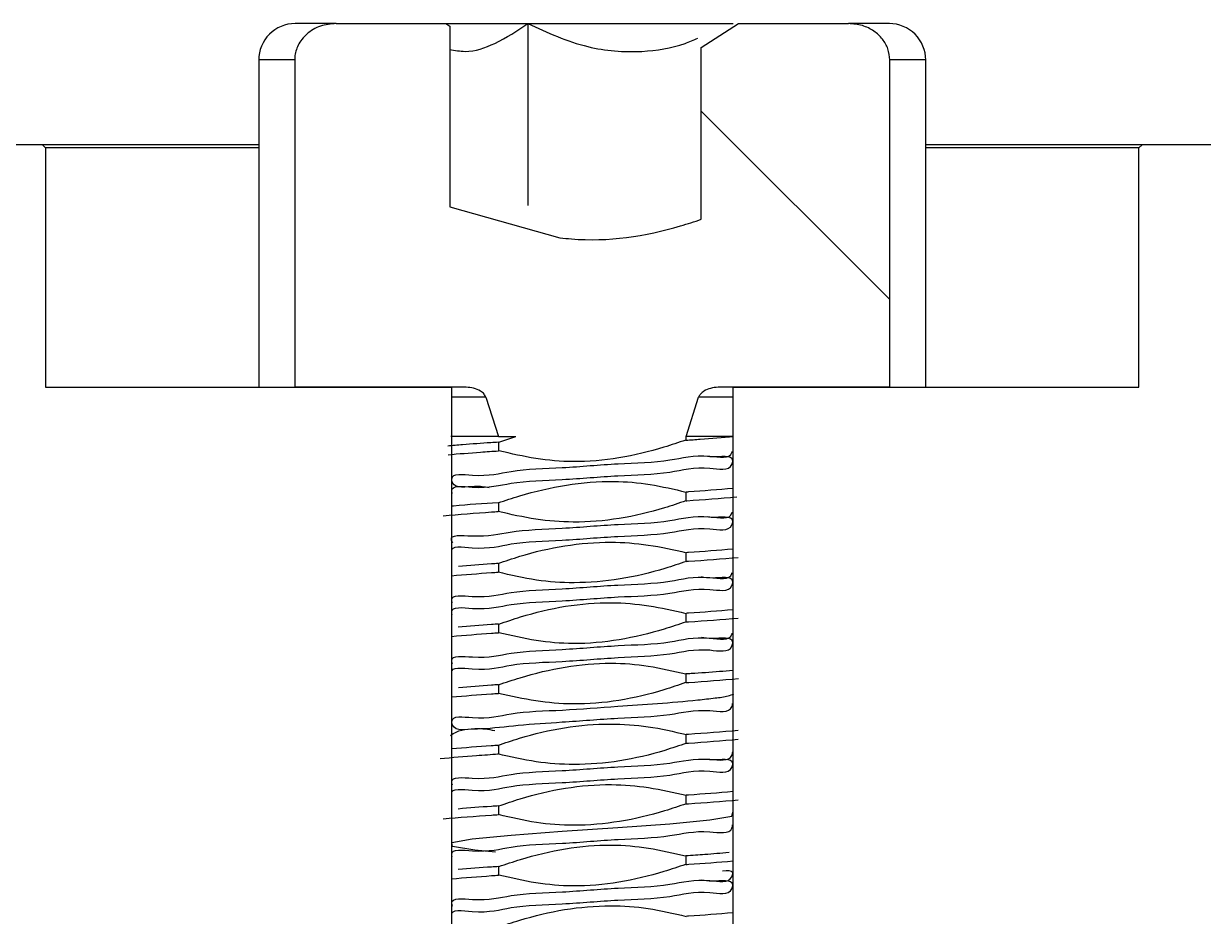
# Model space of a CAD drawing. Header units: millimetres. Extents: x 2 to 1187, y 2 to 839.
# Drawn here: x 608.076 to 612.94, y 467.261 to 470.943 of the extents above; entities that cross this region are included whole.
import ezdxf

# ---------------------------------------------------------------- set-up
doc = ezdxf.new("R2010")
doc.units = ezdxf.units.MM

# ---------------------------------------------------------------- blocks, each defined once
blk = doc.blocks.new('SW_HATCH_3')
at = {"color": 0, "linetype": 'Continuous', "lineweight": 18}
blk.add_line((4.0581, -68.6486), (3.281, -67.8715), dxfattribs=at)

msp = doc.modelspace()

# ---------------------------------------------------------------- linework, layer by layer
at = {"color": 7, "linetype": 'Continuous', "lineweight": 25}
for p, q in [((609.3645, 470.9434), (609.1954, 470.9434)), ((609.3645, 470.9434), (609.8168, 470.9434)), ((609.8168, 470.9434), (609.8327, 470.9324)), ((609.8327, 470.9324), (609.8327, 470.187)), ((610.1545, 470.9434), (610.1545, 470.1934)), ((610.1545, 470.9434), (611.0012, 470.9434)), ((610.87, 470.8441), (611.024, 470.9434)), ((611.024, 470.9434), (611.4763, 470.9434)), ((611.6454, 470.9434), (611.4763, 470.9434)), ((610.87, 470.1361), (610.87, 470.8441)), ((609.0454, 470.7934), (609.0454, 469.4434)), ((609.1936, 470.7934), (609.0454, 470.7934)), ((609.1936, 470.7934), (609.1936, 469.4434)), ((611.6472, 469.4434), (611.6472, 470.7934)), ((611.7954, 470.7934), (611.6472, 470.7934)), ((611.7954, 469.4434), (611.7954, 470.7934)), ((608.1537, 470.4434), (596.786, 470.4434)), ((608.1537, 470.4434), (608.1666, 470.4309)), ((608.1666, 470.4309), (608.1666, 469.4434)), ((609.0454, 470.4309), (608.1666, 470.4309)), ((612.6871, 470.4434), (611.7954, 470.4434)), ((612.6742, 470.4309), (612.6871, 470.4434)), ((612.6742, 469.4434), (612.6742, 470.4309)), ((619.6868, 470.4434), (612.6871, 470.4434)), ((609.8327, 470.187), (610.2871, 470.0601)), ((608.1666, 469.4434), (609.84, 469.4434)), ((609.901, 469.4434), (609.1936, 469.4434)), ((609.84, 469.4434), (609.84, 460.4434)), ((611.6472, 469.4434), (610.9398, 469.4434)), ((611.0008, 460.4434), (611.0008, 469.4434)), ((611.0008, 469.4434), (612.6742, 469.4434)), ((609.9817, 469.4021), (609.84, 469.4021)), ((609.9817, 469.4021), (610.0333, 469.2399)), ((610.8075, 469.2399), (610.8591, 469.4021)), ((611.0008, 469.4021), (610.8591, 469.4021)), ((610.0333, 469.2399), (609.8367, 469.2399)), ((610.0333, 469.2399), (610.1056, 469.2399)), ((610.0333, 469.2167), (610.0333, 469.181)), ((610.0358, 469.2169), (610.1056, 469.2399)), ((610.8075, 469.2254), (610.8075, 469.2399)), ((611.0033, 469.2399), (610.8075, 469.2399)), ((610.8075, 468.9755), (610.8075, 469.0111)), ((610.0333, 468.9667), (610.0333, 468.931)), ((610.8075, 468.7254), (610.8075, 468.7611)), ((610.0333, 468.7167), (610.0333, 468.6811)), ((610.0333, 468.4667), (610.0333, 468.4311)), ((610.8075, 468.4754), (610.8075, 468.5111)), ((610.8075, 468.2255), (610.8075, 468.261)), ((610.0333, 468.2168), (610.0333, 468.181)), ((610.8075, 467.9754), (610.8075, 468.0112)), ((610.0333, 467.9667), (610.0333, 467.9311)), ((610.8075, 467.7254), (610.8075, 467.7611)), ((610.0333, 467.7167), (610.0333, 467.6811)), ((610.8075, 467.4754), (610.8075, 467.511)), ((610.0333, 467.4667), (610.0333, 467.431))]:
    msp.add_line(p, q, dxfattribs=at)
at = {"color": 7, "linetype": 'Continuous', "lineweight": 25, "flags": 128}
for points in [[(609.8168, 470.9434), (609.8593, 470.9434), (609.9502, 470.9434), (610.0492, 470.9434), (610.1545, 470.9434)], [(609.0454, 470.4434), (608.8938, 470.4434), (608.4558, 470.4434), (608.1739, 470.4434), (608.1537, 470.4434)], [(612.6742, 470.4309), (612.6557, 470.4309), (612.3756, 470.4309), (611.9399, 470.4309), (611.7954, 470.4309)], [(610.021, 467.5261), (609.9357, 467.5342), (609.8446, 467.5498), (609.8412, 467.5655), (609.9259, 467.5811), (610.0858, 467.5967), (610.2967, 467.6123), (610.5264, 467.628), (610.7399, 467.6436), (610.9049, 467.6592), (610.9961, 467.6748), (610.9997, 467.6905), (610.9997, 467.6905)]]:
    msp.add_lwpolyline(points, dxfattribs=at)
at = {"color": 7, "linetype": 'Continuous', "lineweight": 25}
for centre, radius, start, end in [((609.1954, 470.7934), 0.15, 89.9984, 180.0035), ((611.6454, 470.7934), 0.15, 359.9965, 90.0016), ((631.4203, 490.4433), 40.5499, 209.79622, 236.29825)]:
    msp.add_arc(centre, radius, start, end, dxfattribs=at)
for points, knots in [([(609.3645, 470.9434), (609.3426, 470.9414), (609.2987, 470.9372), (609.2425, 470.9042), (609.2059, 470.8577), (609.1943, 470.8181), (609.1937, 470.7973), (609.1936, 470.7934)], [0, 0, 0, 0, 0.260474, 0.521394, 0.752141, 0.952967, 1, 1, 1, 1]), ([(609.8327, 470.8371), (609.854, 470.8331), (609.917, 470.8212), (610.0321, 470.8619), (610.1107, 470.9143), (610.1545, 470.9434)], [0, 0, 0, 0, 0.1840378, 0.5460929, 1, 1, 1, 1]), ([(610.1545, 470.9434), (610.2356, 470.9063), (610.385, 470.8381), (610.6111, 470.8204), (610.7655, 470.8443), (610.8384, 470.8761), (610.856, 470.8837)], [0, 0, 0, 0, 0.365154, 0.672367, 0.921219, 1, 1, 1, 1]), ([(611.6472, 470.7934), (611.6456, 470.8089), (611.6425, 470.8398), (611.6182, 470.8813), (611.5818, 470.9149), (611.533, 470.9387), (611.4958, 470.9418), (611.4763, 470.9434)], [0, 0, 0, 0, 0.183498, 0.367124, 0.558062, 0.768514, 1, 1, 1, 1]), ([(610.2871, 470.0601), (610.3029, 470.0584), (610.469, 470.0403), (610.6699, 470.0707), (610.8417, 470.1268), (610.87, 470.1361)], [0, 0, 0, 0, 0.0809218, 0.8486013, 1, 1, 1, 1]), ([(609.9817, 469.4021), (609.9796, 469.4066), (609.9747, 469.417), (609.957, 469.4306), (609.9318, 469.4412), (609.9112, 469.4427), (609.901, 469.4434)], [0, 0, 0, 0, 0.153671, 0.356057, 0.681203, 1, 1, 1, 1]), ([(610.9398, 469.4434), (610.929, 469.4426), (610.9084, 469.441), (610.8837, 469.4306), (610.868, 469.4181), (610.8614, 469.4085), (610.8595, 469.4032), (610.8591, 469.4021)], [0, 0, 0, 0, 0.339798, 0.642416, 0.825251, 0.961904, 1, 1, 1, 1]), ([(610.0342, 469.2168), (610.0236, 469.2161), (609.9741, 469.2129), (609.9041, 469.2082), (609.8449, 469.2027), (609.8244, 469.2007)], [0, 0, 0, 0, 0.151599, 0.707158, 1, 1, 1, 1]), ([(610.8056, 469.2253), (610.7759, 469.2153), (610.6263, 469.165), (610.4165, 469.1261), (610.1868, 469.1463), (610.0863, 469.1695), (610.0356, 469.1812)], [0, 0, 0, 0, 0.12015, 0.6051, 0.800784, 1, 1, 1, 1]), ([(610.8068, 469.2254), (610.8265, 469.2266), (610.892, 469.2309), (610.9575, 469.2362), (611.0033, 469.2399)], [0, 0, 0, 0, 0.3004085, 1, 1, 1, 1]), ([(609.8259, 469.1655), (609.8705, 469.1692), (609.9398, 469.175), (610.0093, 469.1795), (610.0341, 469.1811)], [0, 0, 0, 0, 0.64238, 1, 1, 1, 1]), ([(609.8436, 469.0051), (609.8425, 469.0089), (609.8328, 469.0421), (609.9767, 469.0206), (610.0907, 469.0561), (610.3073, 469.0608), (610.5182, 469.0808), (610.7304, 469.0846), (610.8667, 469.1229), (610.9902, 469.0953), (611.0076, 469.1683), (610.9349, 469.153), (610.9017, 469.1575), (610.8957, 469.1583)], [0, 0, 0, 0, 0.008668, 0.075212, 0.199465, 0.36297, 0.540988, 0.706564, 0.834628, 0.906089, 0.918473, 0.985127, 1, 1, 1, 1]), ([(609.9948, 469.0286), (609.9763, 469.0318), (609.9291, 469.04), (609.85, 469.0201), (609.8338, 469.0929), (609.9741, 469.0693), (610.0922, 469.1058), (610.3073, 469.11), (610.5178, 469.1305), (610.7325, 469.134), (610.8622, 469.1732), (610.9905, 469.1455), (610.9968, 469.1777), (610.9971, 469.1791)], [0, 0, 0, 0, 0.044621, 0.113885, 0.125875, 0.190561, 0.311196, 0.469856, 0.642577, 0.803188, 0.927406, 0.996725, 1, 1, 1, 1]), ([(610.0319, 468.9667), (610.0616, 468.9766), (610.2156, 469.028), (610.4288, 469.0653), (610.6603, 469.0461), (610.758, 469.0228), (610.8073, 469.0111)], [0, 0, 0, 0, 0.119357, 0.618064, 0.807462, 1, 1, 1, 1]), ([(611.0008, 469.0258), (610.9398, 469.0208), (610.8754, 469.0155), (610.8109, 469.0114), (610.8074, 469.0111)], [0, 0, 0, 0, 0.9464899, 1, 1, 1, 1]), ([(610.0328, 468.9667), (609.9713, 468.9634), (609.9077, 468.9601), (609.8446, 468.9527), (609.8425, 468.9525)], [0, 0, 0, 0, 0.967537, 1, 1, 1, 1]), ([(610.8069, 468.9754), (610.7773, 468.9652), (610.6279, 468.9138), (610.4173, 468.878), (610.1861, 468.8963), (610.0841, 468.9193), (610.0323, 468.931)], [0, 0, 0, 0, 0.119472, 0.602218, 0.79779, 1, 1, 1, 1]), ([(610.8073, 468.9755), (610.8083, 468.9755), (610.878, 468.98), (610.9477, 468.9856), (611.0163, 468.9912)], [0, 0, 0, 0, 0.0143878, 1, 1, 1, 1]), ([(609.8058, 468.9135), (609.8721, 468.9191), (609.9477, 468.9255), (610.0235, 468.9304), (610.033, 468.931)], [0, 0, 0, 0, 0.875516, 1, 1, 1, 1]), ([(609.8453, 468.8024), (609.8429, 468.8067), (609.826, 468.8381), (609.9771, 468.8219), (610.0865, 468.8544), (610.307, 468.8603), (610.5174, 468.8805), (610.7326, 468.8839), (610.8619, 468.9235), (610.9904, 468.8954), (610.9967, 468.927), (610.9969, 468.928)], [0, 0, 0, 0, 0.011597, 0.082702, 0.219376, 0.401649, 0.596922, 0.778508, 0.91895, 0.997308, 1, 1, 1, 1]), ([(609.8418, 468.7631), (609.8416, 468.7641), (609.8343, 468.7935), (609.9792, 468.7689), (610.0894, 468.8069), (610.3075, 468.8105), (610.5178, 468.8311), (610.73, 468.8349), (610.8668, 468.8732), (610.9897, 468.8457), (611.0081, 468.9185), (610.9355, 468.9033), (610.9027, 468.9077), (610.8969, 468.9085)], [0, 0, 0, 0, 0.0024261, 0.0694177, 0.1945145, 0.3591367, 0.5384104, 0.7051847, 0.8342197, 0.906306, 0.9187969, 0.9857428, 1, 1, 1, 1]), ([(610.0324, 468.7166), (610.062, 468.7268), (610.2114, 468.7782), (610.4221, 468.8135), (610.6543, 468.7965), (610.7571, 468.7731), (610.8096, 468.7612)], [0, 0, 0, 0, 0.119081, 0.600134, 0.795758, 1, 1, 1, 1]), ([(611.0008, 468.7757), (610.9397, 468.7707), (610.8755, 468.7655), (610.8113, 468.7613), (610.8082, 468.7611)], [0, 0, 0, 0, 0.952831, 1, 1, 1, 1]), ([(610.033, 468.7167), (610.0235, 468.7161), (609.9686, 468.7126), (609.9137, 468.708), (609.8684, 468.7042)], [0, 0, 0, 0, 0.173439, 1, 1, 1, 1]), ([(610.8097, 468.7255), (610.78, 468.7155), (610.6305, 468.665), (610.4202, 468.6287), (610.1876, 468.6446), (610.0846, 468.6687), (610.032, 468.681)], [0, 0, 0, 0, 0.118992, 0.599187, 0.795425, 1, 1, 1, 1]), ([(610.8083, 468.7255), (610.8113, 468.7257), (610.8827, 468.7303), (610.954, 468.7361), (611.0224, 468.7417)], [0, 0, 0, 0, 0.042219, 1, 1, 1, 1]), ([(609.8436, 468.5548), (609.8425, 468.5585), (609.8328, 468.5916), (609.9767, 468.57), (610.0905, 468.6055), (610.3073, 468.6101), (610.5173, 468.6305), (610.7321, 468.634), (610.8621, 468.6733), (610.9901, 468.6454), (610.9967, 468.6774), (610.997, 468.6787)], [0, 0, 0, 0, 0.00934, 0.0825, 0.219139, 0.398963, 0.594791, 0.776953, 0.917907, 0.996644, 1, 1, 1, 1]), ([(609.8434, 468.5062), (609.8424, 468.5096), (609.8335, 468.5425), (609.9769, 468.5204), (610.091, 468.5562), (610.3076, 468.5607), (610.5184, 468.581), (610.7305, 468.5849), (610.8667, 468.6232), (610.9902, 468.5958), (611.0076, 468.6685), (610.9232, 468.6521), (610.8838, 468.6588), (610.8704, 468.6611)], [0, 0, 0, 0, 0.007698, 0.073126, 0.195136, 0.355607, 0.530299, 0.692755, 0.818399, 0.888525, 0.90067, 0.965999, 1, 1, 1, 1]), ([(609.84, 468.6663), (609.8948, 468.6709), (609.959, 468.6763), (610.0234, 468.6804), (610.0329, 468.6811)], [0, 0, 0, 0, 0.852475, 1, 1, 1, 1]), ([(610.0355, 468.4668), (610.0652, 468.4769), (610.2147, 468.5278), (610.4248, 468.5655), (610.6546, 468.5455), (610.7553, 468.5226), (610.8061, 468.511)], [0, 0, 0, 0, 0.1200611, 0.6049933, 0.8006366, 1, 1, 1, 1]), ([(611.0008, 468.5257), (610.9398, 468.5207), (610.8753, 468.5154), (610.8106, 468.5113), (610.807, 468.511)], [0, 0, 0, 0, 0.9442234, 1, 1, 1, 1]), ([(610.0341, 468.4668), (610.0244, 468.4661), (609.9687, 468.4626), (609.913, 468.4579), (609.8671, 468.454)], [0, 0, 0, 0, 0.174421, 1, 1, 1, 1]), ([(610.8065, 468.4753), (610.7767, 468.4654), (610.6271, 468.4155), (610.4175, 468.3762), (610.1873, 468.3955), (610.0864, 468.4192), (610.0354, 468.4311)], [0, 0, 0, 0, 0.119966, 0.603953, 0.799826, 1, 1, 1, 1]), ([(610.8071, 468.4754), (610.8107, 468.4756), (610.8825, 468.4802), (610.9543, 468.4861), (611.0226, 468.4917)], [0, 0, 0, 0, 0.049263, 1, 1, 1, 1]), ([(609.8419, 468.263), (609.8416, 468.264), (609.8345, 468.2935), (609.9794, 468.2688), (610.0898, 468.3068), (610.308, 468.3105), (610.5183, 468.3311), (610.7308, 468.3349), (610.8666, 468.3733), (610.9906, 468.3458), (611.0072, 468.4188), (610.9231, 468.4022), (610.8837, 468.4089), (610.8702, 468.4111)], [0, 0, 0, 0, 0.002358, 0.068111, 0.190788, 0.352163, 0.527834, 0.691181, 0.817488, 0.887929, 0.900109, 0.965946, 1, 1, 1, 1]), ([(609.84, 468.4162), (609.8949, 468.4209), (609.9596, 468.4263), (610.0243, 468.4305), (610.0341, 468.4311)], [0, 0, 0, 0, 0.849863, 1, 1, 1, 1]), ([(609.8439, 468.303), (609.8426, 468.3074), (609.833, 468.3415), (609.9762, 468.3202), (610.0913, 468.3554), (610.3076, 468.3602), (610.5177, 468.3805), (610.7324, 468.384), (610.8623, 468.4231), (610.9903, 468.3955), (610.9968, 468.4276), (610.9971, 468.4291)], [0, 0, 0, 0, 0.0107827, 0.0839766, 0.2204771, 0.400024, 0.5954706, 0.777238, 0.9178311, 0.9963185, 1, 1, 1, 1]), ([(610.0338, 468.2168), (610.0635, 468.2267), (610.2131, 468.2766), (610.4228, 468.3156), (610.6534, 468.2969), (610.7546, 468.2731), (610.8057, 468.261)], [0, 0, 0, 0, 0.119833, 0.603219, 0.799279, 1, 1, 1, 1]), ([(611.0008, 468.2757), (610.9823, 468.274), (610.9249, 468.2686), (610.8602, 468.2645), (610.8141, 468.2615), (610.8069, 468.261)], [0, 0, 0, 0, 0.286447, 0.888602, 1, 1, 1, 1]), ([(610.8055, 468.2254), (610.7759, 468.2152), (610.6264, 468.1641), (610.4161, 468.1269), (610.186, 468.1467), (610.0851, 468.1696), (610.0341, 468.1811)], [0, 0, 0, 0, 0.119964, 0.60451, 0.800183, 1, 1, 1, 1]), ([(610.8068, 468.2254), (610.8105, 468.2257), (610.8827, 468.2303), (610.9547, 468.2362), (611.0229, 468.2418)], [0, 0, 0, 0, 0.0523544, 1, 1, 1, 1]), ([(609.84, 468.1662), (609.895, 468.1708), (609.9595, 468.1763), (610.0241, 468.1804), (610.0336, 468.181)], [0, 0, 0, 0, 0.8523612, 1, 1, 1, 1]), ([(610.0182, 468.0265), (609.9927, 468.0313), (609.9389, 468.0415), (609.8501, 468.0202), (609.8338, 468.093), (609.9742, 468.0694), (610.0924, 468.1057), (610.3064, 468.1106), (610.5033, 468.1266), (610.6904, 468.1394), (610.8246, 468.1496), (610.9215, 468.1616), (610.9719, 468.1666), (610.9963, 468.176), (611.004, 468.1789)], [0, 0, 0, 0, 0.060868, 0.128783, 0.140526, 0.20392, 0.322142, 0.477602, 0.645827, 0.766176, 0.88958, 0.942359, 0.982024, 1, 1, 1, 1]), ([(610.0335, 468.2168), (610.024, 468.2162), (609.9692, 468.2127), (609.9145, 468.2081), (609.8692, 468.2043)], [0, 0, 0, 0, 0.173302, 1, 1, 1, 1]), ([(609.8364, 468.0078), (609.8438, 468.0126), (609.8802, 468.0362), (609.9801, 468.0328), (610.1228, 468.053), (610.3131, 468.063), (610.5183, 468.0804), (610.7309, 468.0855), (610.8641, 468.1217), (610.9925, 468.0976), (610.9985, 468.1345), (610.9993, 468.1395)], [0, 0, 0, 0, 0.022302, 0.108888, 0.239752, 0.393654, 0.588235, 0.769338, 0.909463, 0.987735, 1, 1, 1, 1]), ([(610.0311, 467.9666), (610.0608, 467.9767), (610.2103, 468.0274), (610.4208, 468.0634), (610.6534, 468.0474), (610.7566, 468.0234), (610.8093, 468.0112)], [0, 0, 0, 0, 0.1189301, 0.5989834, 0.7951052, 1, 1, 1, 1]), ([(611.0224, 468.0275), (610.954, 468.0219), (610.8827, 468.016), (610.8112, 468.0114), (610.8081, 468.0112)], [0, 0, 0, 0, 0.957124, 1, 1, 1, 1]), ([(610.808, 467.9754), (610.8111, 467.9756), (610.8826, 467.9802), (610.9541, 467.986), (611.0224, 467.9916)], [0, 0, 0, 0, 0.043408, 1, 1, 1, 1]), ([(609.7929, 467.9123), (609.8431, 467.9168), (609.9229, 467.924), (610.0029, 467.9292), (610.0325, 467.9311)], [0, 0, 0, 0, 0.629197, 1, 1, 1, 1]), ([(609.844, 467.8028), (609.8427, 467.8072), (609.8324, 467.8412), (609.9761, 467.8203), (610.0907, 467.8553), (610.3071, 467.8603), (610.5176, 467.8802), (610.7311, 467.8851), (610.8644, 467.921), (610.993, 467.8974), (610.9988, 467.935), (610.9997, 467.9406)], [0, 0, 0, 0, 0.010818, 0.083095, 0.218126, 0.395859, 0.589419, 0.769474, 0.908767, 0.986541, 1, 1, 1, 1]), ([(610.0325, 467.9667), (610.0231, 467.9661), (609.9589, 467.9619), (609.8947, 467.9565), (609.84, 467.9519)], [0, 0, 0, 0, 0.146848, 1, 1, 1, 1]), ([(610.809, 467.9755), (610.7793, 467.9653), (610.6299, 467.9141), (610.4192, 467.8788), (610.1868, 467.8953), (610.0837, 467.9189), (610.0311, 467.931)], [0, 0, 0, 0, 0.118969, 0.599482, 0.795246, 1, 1, 1, 1]), ([(609.842, 467.7623), (609.8417, 467.7636), (609.8345, 467.7935), (609.9789, 467.7691), (610.0898, 467.8068), (610.3076, 467.8105), (610.5181, 467.8311), (610.7302, 467.8349), (610.8669, 467.8732), (610.9898, 467.8457), (611.008, 467.9186), (610.9354, 467.9033), (610.9024, 467.9077), (610.8966, 467.9085)], [0, 0, 0, 0, 0.002991, 0.070009, 0.195051, 0.359553, 0.538659, 0.705254, 0.834139, 0.906121, 0.918594, 0.985498, 1, 1, 1, 1]), ([(610.0344, 467.7167), (610.0641, 467.7269), (610.2135, 467.7783), (610.424, 467.8145), (610.6548, 467.7957), (610.7564, 467.7727), (610.8079, 467.7611)], [0, 0, 0, 0, 0.119633, 0.603061, 0.798676, 1, 1, 1, 1]), ([(611.0008, 467.7757), (610.9397, 467.7707), (610.8754, 467.7654), (610.8109, 467.7613), (610.8076, 467.7611)], [0, 0, 0, 0, 0.948895, 1, 1, 1, 1]), ([(610.8078, 467.7255), (610.811, 467.7257), (610.8826, 467.7303), (610.9541, 467.7361), (611.0224, 467.7417)], [0, 0, 0, 0, 0.045091, 1, 1, 1, 1]), ([(610.0337, 467.7167), (610.0241, 467.7161), (609.9688, 467.7126), (609.9137, 467.708), (609.8682, 467.7041)], [0, 0, 0, 0, 0.1752606, 1, 1, 1, 1]), ([(610.8083, 467.7254), (610.7786, 467.7155), (610.6289, 467.6656), (610.4191, 467.6274), (610.1877, 467.6447), (610.0858, 467.6688), (610.0341, 467.6811)], [0, 0, 0, 0, 0.119492, 0.601532, 0.797795, 1, 1, 1, 1]), ([(609.8059, 467.6636), (609.8721, 467.6692), (609.948, 467.6756), (610.024, 467.6805), (610.0336, 467.6811)], [0, 0, 0, 0, 0.872899, 1, 1, 1, 1]), ([(609.8433, 467.5062), (609.8424, 467.5096), (609.8336, 467.5425), (609.977, 467.5202), (610.0911, 467.5562), (610.3079, 467.5608), (610.5182, 467.5809), (610.732, 467.5855), (610.864, 467.6221), (610.9929, 467.5976), (610.9984, 467.6341), (610.999, 467.6387)], [0, 0, 0, 0, 0.008453, 0.08131, 0.217141, 0.395794, 0.59021, 0.770971, 0.910721, 0.988667, 1, 1, 1, 1]), ([(610.0352, 467.4668), (610.0649, 467.4768), (610.2145, 467.527), (610.4242, 467.5661), (610.6539, 467.546), (610.7544, 467.5227), (610.8052, 467.511)], [0, 0, 0, 0, 0.120163, 0.605025, 0.800579, 1, 1, 1, 1]), ([(610.9843, 467.5242), (610.951, 467.5214), (610.8919, 467.5164), (610.8326, 467.5126), (610.8067, 467.511)], [0, 0, 0, 0, 0.561896, 1, 1, 1, 1]), ([(609.8439, 467.303), (609.8427, 467.3074), (609.833, 467.3415), (609.9762, 467.3202), (610.0914, 467.3554), (610.3076, 467.3601), (610.5187, 467.3805), (610.7302, 467.3839), (610.8678, 467.4234), (610.989, 467.3939), (611.0049, 467.4529), (610.9773, 467.4502), (610.9572, 467.4483)], [0, 0, 0, 0, 0.0103584, 0.0803286, 0.2107991, 0.3823992, 0.569191, 0.7428645, 0.8771491, 0.952058, 0.9650208, 1, 1, 1, 1]), ([(610.034, 467.4667), (610.0244, 467.4661), (609.9691, 467.4626), (609.9139, 467.458), (609.8682, 467.4541)], [0, 0, 0, 0, 0.1734191, 1, 1, 1, 1]), ([(610.8052, 467.4753), (610.7755, 467.4653), (610.626, 467.4148), (610.4162, 467.3761), (610.1866, 467.3964), (610.0861, 467.4195), (610.0354, 467.4312)], [0, 0, 0, 0, 0.120172, 0.605338, 0.800874, 1, 1, 1, 1]), ([(610.8067, 467.4753), (610.8105, 467.4756), (610.8752, 467.4797), (610.9399, 467.485), (611.0008, 467.49)], [0, 0, 0, 0, 0.05852, 1, 1, 1, 1]), ([(609.842, 467.2623), (609.8417, 467.2636), (609.834, 467.2933), (609.9791, 467.2691), (610.0896, 467.3068), (610.3076, 467.3106), (610.518, 467.3309), (610.7303, 467.3346), (610.8666, 467.3728), (610.9902, 467.3454), (611.0075, 467.4182), (610.9231, 467.4018), (610.8838, 467.4085), (610.8703, 467.4108)], [0, 0, 0, 0, 0.002909, 0.068524, 0.191052, 0.35229, 0.527819, 0.691134, 0.817456, 0.887954, 0.90017, 0.965905, 1, 1, 1, 1]), ([(609.84, 467.4162), (609.895, 467.4209), (609.9597, 467.4263), (610.0244, 467.4305), (610.0341, 467.4311)], [0, 0, 0, 0, 0.850564, 1, 1, 1, 1]), ([(610.0317, 467.2167), (610.0614, 467.2266), (610.211, 467.2767), (610.421, 467.3141), (610.6531, 467.2977), (610.7555, 467.2734), (610.8076, 467.2611)], [0, 0, 0, 0, 0.119266, 0.600327, 0.796654, 1, 1, 1, 1]), ([(611.0008, 467.2758), (610.9398, 467.2708), (610.8754, 467.2655), (610.8109, 467.2614), (610.8075, 467.2612)], [0, 0, 0, 0, 0.947462, 1, 1, 1, 1])]:
    msp.add_open_spline(points, degree=3, knots=knots, dxfattribs=at)

# ---------------------------------------------------------------- block references
at = {"color": 7, "linetype": 'Continuous', "lineweight": 18}
msp.add_blockref('SW_HATCH_3', (607.589, 538.4541), dxfattribs=at)

doc.saveas('drawing.dxf')
